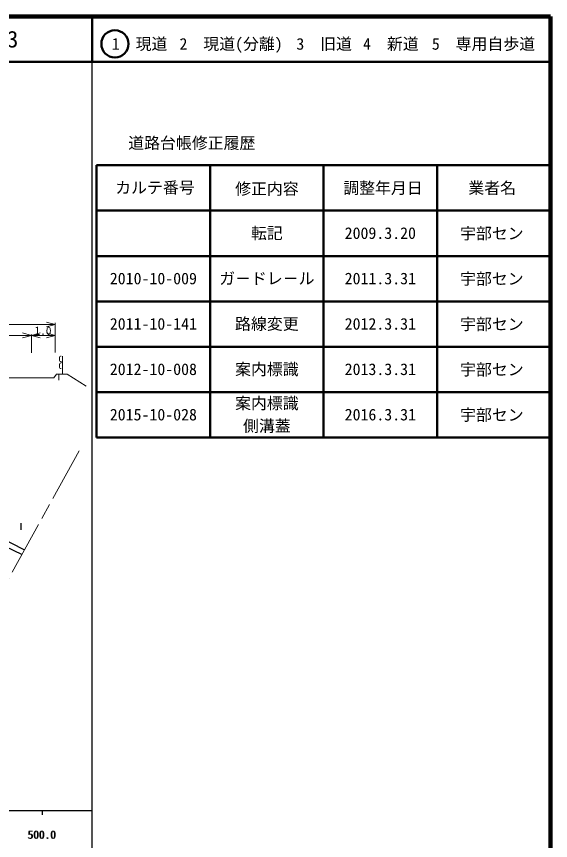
# Model space of a CAD drawing. Units: millimetres on the paper, enlarged 1000 times, with parts at other scales. Extents: x 40000 to 680000, y 20000 to 380000.
# Drawn here: x 562336 to 680000, y 198357 to 380000 of the extents above; entities that cross this region are included whole.
import ezdxf
from ezdxf.enums import TextEntityAlignment as Align

# ---------------------------------------------------------------- set-up
doc = ezdxf.new("R2010")
doc.units = ezdxf.units.MM
doc.header["$LTSCALE"] = 1000
doc.linetypes.add('CHAIN', pattern=[18.5, 12, -1.5, 3.5, -1.5])
for name, color, linetype, lineweight in [('M-BGD', 7, 'Continuous', 25), ('M-BMK', 2, 'CHAIN', 13), ('M-STR-HTXT', 7, 'Continuous', 13), ('M-TTL', 2, 'Continuous', 140), ('M-TTL-BAND', 7, 'Continuous', 25), ('M-TTL-FRAM', 2, 'Continuous', 50), ('M-TTL-LINE', 7, 'Continuous', 50)]:
    doc.layers.add(name, color=color, linetype=linetype, lineweight=lineweight)
doc.layers.add('M-TTL-TXT', color=7, linetype='Continuous')
doc.styles.add('ＭＳ ゴシック', font='')
doc.styles.get('ＭＳ ゴシック').set_extended_font_data('MS Gothic')

msp = doc.modelspace()

# ---------------------------------------------------------------- linework, layer by layer
at = {"layer": 'M-BGD'}
for p, q in [((563536, 261407), (546444, 269462)), ((563291, 268320), (563291, 266820)), ((555893, 266587), (564087, 262408))]:
    msp.add_line(p, q, dxfattribs=at)
at = {"layer": 'M-BMK'}
msp.add_line((576118, 284251), (537173, 213540), dxfattribs=at)
at = {"layer": 'M-STR-HTXT'}
for p, q in [((570853, 312091), (568923, 312608)), ((570853, 312480), (570853, 305907)), ((521170, 312091), (570853, 312091)), ((570853, 312091), (568923, 311574)), ((550592, 309715), (565617, 309715)), ((565617, 309715), (563687, 310232)), ((565617, 309715), (563687, 309198)), ((565617, 309715), (567549, 310232)), ((565617, 309924), (565617, 305880)), ((565617, 309715), (570853, 309715)), ((565617, 309715), (567549, 309197)), ((570853, 309715), (568923, 310232)), ((570853, 309715), (568923, 309198)), ((571809, 304926), (571809, 304176)), ((571809, 303376), (571809, 302626)), ((572209, 305126), (572009, 305126)), ((572459, 301126), (572459, 305126)), ((572209, 302426), (572009, 302426)), ((571678, 301126), (571678, 299807))]:
    msp.add_line(p, q, dxfattribs=at)
msp.add_lwpolyline([(513292, 298764), (518300, 301660), (520622, 301660), (521013, 300460), (532516, 300460), (532516, 301271), (533293, 301271), (533293, 300313), (570585, 300313), (571127, 301126), (573492, 301126), (577665, 298517)], dxfattribs=at)
for centre, start, end in [((572009, 304926), 90, 180), ((572009, 304176), 180, 270), ((572009, 303376), 90, 180), ((572009, 303776), 270, 90), ((572009, 302626), 180, 270)]:
    msp.add_arc(centre, 200, start, end, dxfattribs=at)
at = {"layer": 'M-TTL'}
for p, q in [((680000, 380000), (40000, 380000)), ((680000, 20000), (680000, 380000))]:
    msp.add_line(p, q, dxfattribs=at)
at = {"layer": 'M-TTL-BAND'}
for p, q in [((579000, 20000), (579000, 370000)), ((40000, 205000), (579000, 205000)), ((568000, 205000), (568000, 204000))]:
    msp.add_line(p, q, dxfattribs=at)
at = {"layer": 'M-TTL-FRAM'}
for p, q in [((580000, 347197), (580000, 287197)), ((580000, 347197), (680000, 347197)), ((580000, 287197), (680000, 287197))]:
    msp.add_line(p, q, dxfattribs=at)
at = {"layer": 'M-TTL-LINE'}
for p, q in [((579000, 380000), (579000, 370000)), ((40000, 370000), (680000, 370000)), ((605000, 347197), (605000, 287197)), ((630000, 347197), (630000, 287197)), ((655000, 347197), (655000, 287197)), ((580000, 337197), (680000, 337197)), ((580000, 327197), (680000, 327197)), ((580000, 317197), (680000, 317197)), ((580000, 307197), (680000, 307197)), ((580000, 297197), (680000, 297197))]:
    msp.add_line(p, q, dxfattribs=at)
msp.add_circle((584031, 373958), 3000, dxfattribs=at)

# ---------------------------------------------------------------- texts
at = {"layer": 'M-STR-HTXT', "style": 'ＭＳ ゴシック'}
msp.add_text('1.0', height=1833, dxfattribs=at).set_placement((568178, 310736), align=Align.MIDDLE_CENTER)
at = {"layer": 'M-TTL-BAND', "style": 'ＭＳ ゴシック'}
for p in [(567844, 198195), (568000, 198195)]:
    msp.add_text('500.0', height=1833, dxfattribs=at).set_placement(p, align=Align.BOTTOM_CENTER)
at = {"layer": 'M-TTL-TXT', "style": 'ＭＳ ゴシック'}
for s, height, p in [('3', 3666, (561497, 375000)), ('1\u3000現道', 2566, (589448, 373958)), ('2\u3000現道(分離)', 2566, (609619, 373958)), ('3\u3000旧道', 2566, (630121, 373958)), ('4\u3000新道', 2566, (644824, 373958)), ('5\u3000専用自歩道', 2566, (665228, 373958)), ('道路台帳修正履歴', 2566, (600968, 352113)), ('カルテ番号', 2566, (592839, 342277)), ('修正内容', 2566, (617509, 342023)), ('調整年月日', 2566, (643089, 342197)), ('業者名', 2566, (667134, 342197)), ('転記', 2566, (617500, 332245)), ('2009.3.20', 2566, (642500, 332245)), ('宇部セン', 2566, (667077, 332189)), ('2010-10-009', 2566, (592500, 322245)), ('ガ－ドレ－ル', 2566, (617500, 322245)), ('2011.3.31', 2566, (642500, 322245)), ('宇部セン', 2566, (667077, 322189)), ('2011-10-141', 2566, (592500, 312245)), ('路線変更', 2566, (617500, 312245)), ('2012.3.31', 2566, (642500, 312245)), ('宇部セン', 2566, (667077, 312189)), ('2012-10-008', 2566, (592500, 302245)), ('案内標識', 2566, (617500, 302245)), ('2013.3.31', 2566, (642500, 302245)), ('宇部セン', 2566, (667077, 302189)), ('案内標識', 2566, (617500, 294745)), ('2015-10-028', 2566, (592500, 292245)), ('2016.3.31', 2566, (642500, 292245)), ('宇部セン', 2566, (667077, 292189)), ('側溝蓋', 2566, (617500, 289745))]:
    msp.add_text(s, height=height, dxfattribs=at).set_placement(p, align=Align.MIDDLE_CENTER)

doc.saveas('drawing.dxf')
